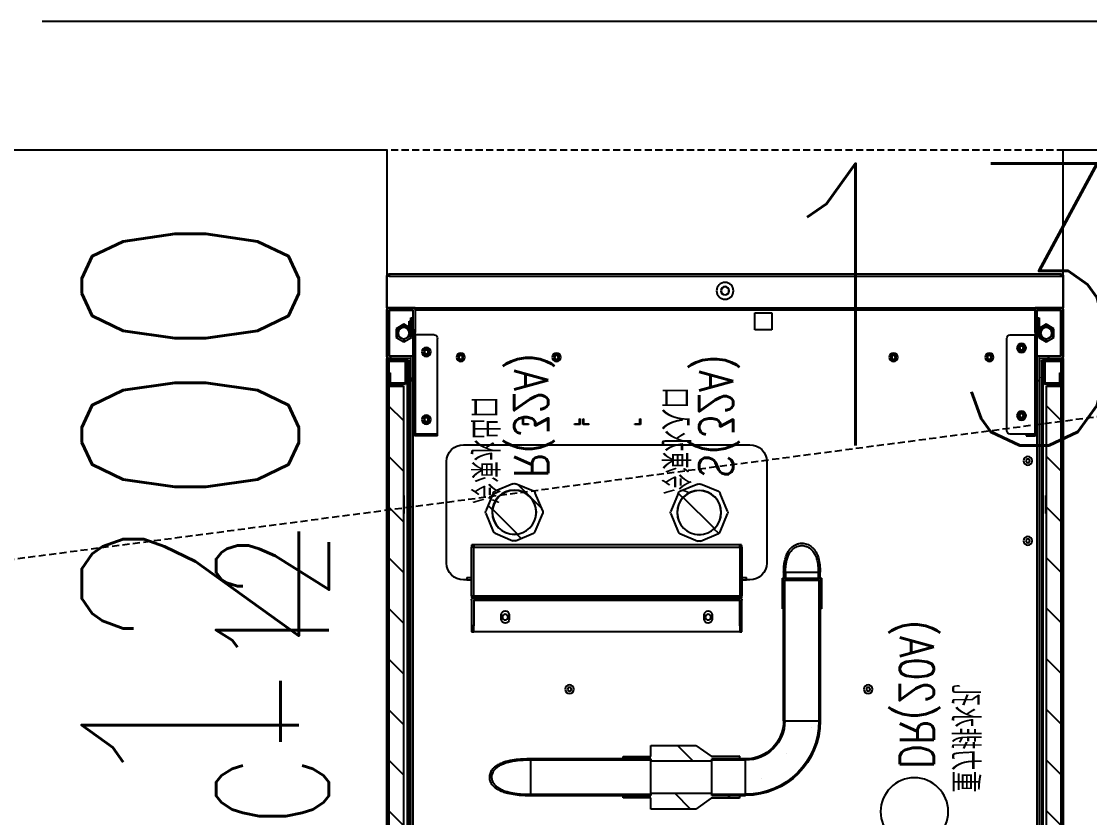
# Model space of a CAD drawing. Extents: x 225000 to 2157367, y 208400 to 840900.
# Drawn here: x 507091 to 508039, y 413610 to 414316 of the extents above; entities that cross this region are included whole.
import ezdxf
from ezdxf.enums import TextEntityAlignment as Align

# ---------------------------------------------------------------- set-up
doc = ezdxf.new("R2010")
doc.units = 0
doc.header["$LTSCALE"] = 10
doc.linetypes.add('XFDP20-DC-PH1$0$HIDDEN2', pattern=[0.1875, 0.125, -0.0625])
for name, color, linetype in [('XFDP20-DC-PH1$0$A-EQ (PH2)', 15, 'XFDP20-DC-PH1$0$HIDDEN2'), ('XFM2D20-DC$0$M-DUCT-TEXT', 4, 'Continuous'), ('XFM2D20-DC$0$M-DUCT-TEXT-Line', 3, 'Continuous'), ('XFM2Q20-DC$0$EQUIP', 22, 'Continuous'), ('XFM2Q20-DC$0$M-EQ-TEXT', 3, 'Continuous'), ('XFM2Q20-DC$0$RACK-DC1-600X1200', 6, 'Continuous'), ('XFM2Q20-DC$0$RACK-DC1-洋基', 9, 'Continuous')]:
    doc.layers.add(name, color=color, linetype=linetype)
doc.styles.add('XFM2D20-DC$0$aa-txt', font='simplex.shx', dxfattribs={"width": 0.8, "bigfont": 'CHINA.shx'})
doc.styles.add('XFM2Q20-DC$0$XFL10-HVAC-EQ-L194205$0$M-TXT', font='simplex.shx', dxfattribs={"width": 0.8, "bigfont": 'chineset.shx'})
doc.styles.add('XFM2Q20-DC$0$XOL30-HVAC-EQ-L194205$0$Standard', font='txt.shx', dxfattribs={"width": 0.8, "bigfont": 'chineset.shx'})
doc.dimstyles.new('XFM2D20-DC$0$adim-100', dxfattribs={"dimscale": 100, "dimtxt": 0.25, "dimasz": 2.5, "dimexe": 0.1, "dimexo": 0.5, "dimgap": 0.15, "dimtad": 0, "dimdec": 4, "dimdsep": 46, "dimtxsty": 'XFM2D20-DC$0$aa-txt', "dimcen": 2.5, "dimclrd": 256, "dimclre": 256, "dimclrt": 256, "dimadec": 0, "dimazin": 0, "dimtfac": 1, "dimtdec": 4, "dimtmove": 0, "dimatfit": 3, "dimfxl": 1, "dimtolj": 1, "dimtzin": 0, "dimarcsym": 0})
pattern_1 = [(45, (-3953.437, -702.407), (-22.45064, 22.45064), [])]
pattern_2 = [(45, (-3953.44, -702.41), (-44.9013, 44.9013), []), (45, (-3908.536, -702.41), (-44.9013, 44.9013), [31.75, -15.875])]

# ---------------------------------------------------------------- blocks, each defined once
blk = doc.blocks.new('XFDP20-DC-PH1')
at = {"layer": 'XFDP20-DC-PH1$0$A-EQ (PH2)', "ltscale": 5}
blk.add_line((509845.59, 214202.31), (500725.59, 213002.31), dxfattribs=at)
blk.add_lwpolyline([(509845.59, 213002.31), (500725.59, 213002.31), (500725.59, 214202.31), (509845.59, 214202.31)], close=True, dxfattribs=at)
blk = doc.blocks.new('XFM2Q20-DC$0$RACK-70W-一般型')
at = {"layer": 'XFM2Q20-DC$0$EQUIP'}
h = blk.add_hatch(dxfattribs=at)
h.set_pattern_fill('ANSI31', color=256, scale=10, style=0)
h.set_pattern_definition(pattern_1)
edge = h.paths.add_edge_path(flags=0)
edge.add_arc((-277, 1058), 2, 0, 90)
edge.add_line((-277, 1060), (-298, 1060))
edge.add_arc((-298, 1058), 2, 90, 180)
edge.add_line((-300, 1058), (-300, 1017))
edge.add_arc((-298, 1017), 2, 180, 270)
edge.add_line((-298, 1015), (-278.6, 1015))
edge.add_arc((-278.6, 1015), 0.001, 0, 90, ccw=False)
edge.add_line((-278.6, 1015), (-278.6, 995))
edge.add_line((-278.6, 995), (-276.6, 995))
edge.add_line((-276.6, 995), (-276.6, 1015))
edge.add_arc((-278.6, 1015), 2, 0, 90)
edge.add_line((-278.6, 1017), (-298, 1017))
edge.add_arc((-298, 1017), 0.001, 180, 270, ccw=False)
edge.add_line((-298, 1017), (-298, 1058))
edge.add_arc((-298, 1058), 0.001, 90, 180, ccw=False)
edge.add_line((-298, 1058), (-277, 1058))
edge.add_arc((-277, 1058), 0.001, 0, 90, ccw=False)
edge.add_line((-277, 1058), (-277, 1038))
edge.add_line((-277, 1038), (-275, 1038))
edge.add_line((-275, 1038), (-275, 1058))
h = blk.add_hatch(dxfattribs=at)
h.set_pattern_fill('ANSI31', color=256, scale=10, style=0)
h.set_pattern_definition(pattern_1)
edge = h.paths.add_edge_path(flags=0)
edge.add_line((278.6, 1015), (298, 1015))
edge.add_arc((298, 1017), 2, 270, 360)
edge.add_line((300, 1017), (300, 1058))
edge.add_arc((298, 1058), 2, 0, 90)
edge.add_line((298, 1060), (277, 1060))
edge.add_arc((277, 1058), 2, 90, 180)
edge.add_line((275, 1058), (275, 1038))
edge.add_line((275, 1038), (277, 1038))
edge.add_line((277, 1038), (277, 1058))
edge.add_arc((277, 1058), 0.001, 90, 180, ccw=False)
edge.add_line((277, 1058), (298, 1058))
edge.add_arc((298, 1058), 0.001, 0, 90, ccw=False)
edge.add_line((298, 1058), (298, 1017))
edge.add_arc((298, 1017), 0.001, 270, 360, ccw=False)
edge.add_line((298, 1017), (278.6, 1017))
edge.add_arc((278.6, 1015), 2, 90, 180)
edge.add_line((276.6, 1015), (276.6, 995))
edge.add_line((276.6, 995), (278.6, 995))
edge.add_line((278.6, 995), (278.6, 1015))
edge.add_arc((278.6, 1015), 0.001, 90, 180, ccw=False)
h = blk.add_hatch(dxfattribs=at)
h.set_pattern_fill('ANSI31', color=256, scale=10, style=0)
h.set_pattern_definition(pattern_1)
edge = h.paths.add_edge_path(flags=0)
edge.add_arc((-276.61, 1035.89), 0.01, 0, 90, ccw=False)
edge.add_line((-276.6, 1035.89), (-276.6, 947.81))
edge.add_arc((-274.99, 947.81), 1.61, 180, 270)
edge.add_line((-274.99, 946.2), (-267, 946.2))
edge.add_line((-267, 946.2), (-267, 947.8))
edge.add_line((-267, 947.8), (-274.99, 947.8))
edge.add_arc((-274.99, 947.81), 0.01, 180, 270, ccw=False)
edge.add_line((-275, 947.81), (-275, 1035.89))
edge.add_arc((-276.61, 1035.89), 1.61, 0, 90)
edge.add_line((-276.61, 1037.5), (-276.99, 1037.5))
edge.add_arc((-276.99, 1037.51), 0.01, 180, 270, ccw=False)
edge.add_line((-277, 1037.51), (-277, 1050.9))
edge.add_line((-277, 1050.9), (-278.6, 1050.9))
edge.add_line((-278.6, 1050.9), (-278.6, 1037.51))
edge.add_arc((-276.99, 1037.51), 1.61, 180, 270)
edge.add_line((-276.99, 1035.9), (-276.61, 1035.9))
h = blk.add_hatch(dxfattribs=at)
h.set_pattern_fill('ANSI31', color=256, scale=10, style=0)
h.set_pattern_definition(pattern_1)
edge = h.paths.add_edge_path(flags=0)
edge.add_line((276.61, 1035.9), (276.99, 1035.9))
edge.add_arc((276.99, 1037.51), 1.61, 270, 360)
edge.add_line((278.6, 1037.51), (278.6, 1050.9))
edge.add_line((278.6, 1050.9), (277, 1050.9))
edge.add_line((277, 1050.9), (277, 1037.51))
edge.add_arc((276.99, 1037.51), 0.01, 270, 360, ccw=False)
edge.add_line((276.99, 1037.5), (276.61, 1037.5))
edge.add_arc((276.61, 1035.89), 1.61, 90, 180)
edge.add_line((275, 1035.89), (275, 947.81))
edge.add_arc((274.99, 947.81), 0.01, 270, 360, ccw=False)
edge.add_line((274.99, 947.8), (255, 947.8))
edge.add_line((255, 947.8), (255, 946.2))
edge.add_line((255, 946.2), (274.99, 946.2))
edge.add_arc((274.99, 947.81), 1.61, 270, 360)
edge.add_line((276.6, 947.81), (276.6, 1035.89))
edge.add_arc((276.61, 1035.89), 0.01, 90, 180, ccw=False)
h = blk.add_hatch(dxfattribs=at)
h.set_pattern_fill('ANSI31', color=256, scale=10, style=0)
h.set_pattern_definition(pattern_1)
edge = h.paths.add_edge_path(flags=0)
edge.add_line((-280.6, 91.5), (-281.8, 91.5))
edge.add_line((-281.8, 91.5), (-281.8, 77.71))
edge.add_arc((-281.81, 77.71), 0.01, 270, 360, ccw=False)
edge.add_line((-281.81, 77.7), (-298.29, 77.7))
edge.add_arc((-298.29, 77.71), 0.01, 180, 270, ccw=False)
edge.add_line((-298.3, 77.71), (-298.3, 1012.29))
edge.add_arc((-298.29, 1012.29), 0.01, 90, 180, ccw=False)
edge.add_line((-298.29, 1012.3), (-281.81, 1012.3))
edge.add_arc((-281.81, 1012.29), 0.01, 0, 90, ccw=False)
edge.add_line((-281.8, 1012.29), (-281.8, 998.5))
edge.add_line((-281.8, 998.5), (-280.6, 998.5))
edge.add_line((-280.6, 998.5), (-280.6, 1012.29))
edge.add_arc((-281.81, 1012.29), 1.21, 0, 90)
edge.add_line((-281.81, 1013.5), (-298.29, 1013.5))
edge.add_arc((-298.29, 1012.29), 1.21, 90, 180)
edge.add_line((-299.5, 1012.29), (-299.5, 77.71))
edge.add_arc((-298.29, 77.71), 1.21, 180, 270)
edge.add_line((-298.29, 76.5), (-281.81, 76.5))
edge.add_arc((-281.81, 77.71), 1.21, 270, 360)
edge.add_line((-280.6, 77.71), (-280.6, 91.5))
h = blk.add_hatch(dxfattribs=at)
h.set_pattern_fill('ANSI31', color=256, scale=10, style=0)
h.set_pattern_definition(pattern_1)
edge = h.paths.add_edge_path(flags=0)
edge.add_line((280.6, 998.5), (281.8, 998.5))
edge.add_line((281.8, 998.5), (281.8, 1012.29))
edge.add_arc((281.81, 1012.29), 0.01, 90, 180, ccw=False)
edge.add_line((281.81, 1012.3), (298.29, 1012.3))
edge.add_arc((298.29, 1012.29), 0.01, 0, 90, ccw=False)
edge.add_line((298.3, 1012.29), (298.3, 77.71))
edge.add_arc((298.29, 77.71), 0.01, 270, 360, ccw=False)
edge.add_line((298.29, 77.7), (281.81, 77.7))
edge.add_arc((281.81, 77.71), 0.01, 180, 270, ccw=False)
edge.add_line((281.8, 77.71), (281.8, 91.5))
edge.add_line((281.8, 91.5), (280.6, 91.5))
edge.add_line((280.6, 91.5), (280.6, 77.71))
edge.add_arc((281.81, 77.71), 1.21, 180, 270)
edge.add_line((281.81, 76.5), (298.29, 76.5))
edge.add_arc((298.29, 77.71), 1.21, 270, 360)
edge.add_line((299.5, 77.71), (299.5, 1012.29))
edge.add_arc((298.29, 1012.29), 1.21, 0, 90)
edge.add_line((298.29, 1013.5), (281.81, 1013.5))
edge.add_arc((281.81, 1012.29), 1.21, 90, 180)
edge.add_line((280.6, 1012.29), (280.6, 998.5))
h = blk.add_hatch(dxfattribs=at)
h.set_pattern_fill('ANSI31', color=256, scale=10, style=0)
h.set_pattern_definition(pattern_1)
h.paths.add_polyline_path([(-285.3, 99.7), (-285.3, 990.3), (-298.3, 990.3), (-298.3, 99.7)], flags=0)
h = blk.add_hatch(dxfattribs=at)
h.set_pattern_fill('ANSI31', color=256, scale=10, style=0)
h.set_pattern_definition(pattern_1)
h.paths.add_polyline_path([(285.3, 990.3), (285.3, 99.7), (298.3, 99.7), (298.3, 990.3)], flags=0)
h = blk.add_hatch(dxfattribs=at)
h.set_pattern_fill('ANSI31', color=256, scale=10, style=0)
h.set_pattern_definition(pattern_1)
edge = h.paths.add_edge_path(flags=0)
edge.add_line((4.29, 895.3), (-2.29, 879.42))
edge.add_arc((0.49, 878.27), 3, 157.5, 202.5)
edge.add_line((-2.29, 877.13), (4.29, 861.24))
edge.add_arc((7.06, 862.39), 3, 202.5, 247.5)
edge.add_line((5.92, 859.62), (21.8, 853.04))
edge.add_arc((22.95, 855.81), 3, 247.5, 292.5)
edge.add_line((24.09, 853.04), (39.97, 859.62))
edge.add_arc((38.83, 862.39), 3, 292.5, 337.5)
edge.add_line((41.6, 861.24), (48.18, 877.13))
edge.add_arc((45.4, 878.27), 3, 337.5, 382.5)
edge.add_line((48.18, 879.42), (41.6, 895.3))
edge.add_arc((38.83, 894.16), 3, 22.5, 67.5)
edge.add_line((39.97, 896.93), (24.09, 903.51))
edge.add_arc((22.95, 900.73), 3, 67.5, 112.5)
edge.add_line((21.8, 903.51), (5.92, 896.93))
edge.add_arc((7.06, 894.16), 3, 112.5, 157.5)
edge = h.paths.add_edge_path(flags=0)
edge.add_arc((22.95, 878.27), 19.46, 0, 360)
h = blk.add_hatch(dxfattribs=at)
h.set_pattern_fill('ANSI31', color=256, scale=10, style=0)
h.set_pattern_definition(pattern_1)
edge = h.paths.add_edge_path(flags=0)
edge.add_line((168.35, 895.56), (161.77, 879.68))
edge.add_arc((164.54, 878.53), 3, 157.5, 202.5)
edge.add_line((161.77, 877.38), (168.35, 861.5))
edge.add_arc((171.12, 862.65), 3, 202.5, 247.5)
edge.add_line((169.97, 859.87), (185.85, 853.3))
edge.add_arc((187, 856.07), 3, 247.5, 292.5)
edge.add_line((188.15, 853.3), (204.03, 859.87))
edge.add_arc((202.88, 862.65), 3, 292.5, 337.5)
edge.add_line((205.65, 861.5), (212.23, 877.38))
edge.add_arc((209.46, 878.53), 3, 337.5, 382.5)
edge.add_line((212.23, 879.68), (205.65, 895.56))
edge.add_arc((202.88, 894.41), 3, 22.5, 67.5)
edge.add_line((204.03, 897.18), (188.15, 903.76))
edge.add_arc((187, 900.99), 3, 67.5, 112.5)
edge.add_line((185.85, 903.76), (169.97, 897.18))
edge.add_arc((171.12, 894.41), 3, 112.5, 157.5)
edge = h.paths.add_edge_path(flags=0)
edge.add_arc((187, 878.53), 19.46, 0, 360)
h = blk.add_hatch(dxfattribs=at)
h.set_pattern_fill('ANSI33', color=256, scale=10, style=0)
h.set_pattern_definition(pattern_2)
edge = h.paths.add_edge_path(flags=0)
edge.add_arc((22.95, 878.27), 19.62, 0, 360)
h = blk.add_hatch(dxfattribs=at)
h.set_pattern_fill('ANSI33', color=256, scale=10, style=0)
h.set_pattern_definition(pattern_2)
edge = h.paths.add_edge_path(flags=0)
edge.add_arc((187, 878.53), 19.62, 0, 360)
h = blk.add_hatch(dxfattribs=at)
h.set_pattern_fill('ANSI31', color=256, scale=10, style=0)
h.set_pattern_definition(pattern_1)
edge = h.paths.add_edge_path(flags=0)
edge.add_line((-53.62, 820.01), (-51.99, 820.01))
edge.add_line((-51.99, 820.01), (-51.99, 825.51))
edge.add_spline(control_points=[(-51.99, 825.51), (-51.99, 826.97), (-52.04, 828.43), (-52.15, 829.88), (-52.39, 832.97), (-52.89, 836.09), (-53.89, 839.03), (-54.61, 841.16), (-55.62, 843.23), (-56.96, 845.04), (-58, 846.44), (-59.26, 847.71), (-60.69, 848.7), (-62.13, 849.7), (-63.79, 850.44), (-65.5, 850.81), (-66.39, 851.01), (-67.3, 851.1), (-68.2, 851.1), (-69.7, 851.1), (-71.23, 850.83), (-72.64, 850.3), (-74.05, 849.78), (-75.38, 849.01), (-76.55, 848.07), (-77.76, 847.1), (-78.84, 845.92), (-79.73, 844.64), (-81.12, 842.66), (-82.13, 840.39), (-82.82, 838.07), (-84.03, 834.03), (-84.41, 829.73), (-84.41, 825.51)], knot_values=[0.100824, 0.100824, 0.100824, 0.100824, 0.105186, 0.105186, 0.105186, 0.114477, 0.114477, 0.114477, 0.121226, 0.121226, 0.121226, 0.126439, 0.126439, 0.126439, 0.131705, 0.131705, 0.131705, 0.134382, 0.134382, 0.134382, 0.138893, 0.138893, 0.138893, 0.143384, 0.143384, 0.143384, 0.148053, 0.148053, 0.148053, 0.155325, 0.155325, 0.155325, 0.168047, 0.168047, 0.168047, 0.168047], weights=[1, 1, 1, 1, 1, 1, 1, 1, 1, 1, 1, 1, 1, 1, 1, 1, 1, 1, 1, 1, 1, 1, 1, 1, 1, 1, 1, 1, 1, 1, 1, 1, 1, 1], degree=3, periodic=0)
edge.add_line((-84.41, 825.51), (-84.41, 820.01))
edge.add_line((-84.41, 820.01), (-82.78, 820.01))
edge.add_line((-82.78, 820.01), (-82.78, 825.51))
edge.add_spline(control_points=[(-82.78, 825.51), (-82.78, 825.52), (-82.78, 825.53), (-82.78, 825.54), (-82.77, 829.46), (-82.4, 833.44), (-81.27, 837.18), (-80.63, 839.31), (-79.7, 841.39), (-78.42, 843.21), (-77.63, 844.35), (-76.68, 845.4), (-75.6, 846.27), (-74.56, 847.1), (-73.38, 847.8), (-72.14, 848.26), (-70.89, 848.73), (-69.53, 848.98), (-68.2, 848.98), (-67.55, 848.98), (-66.9, 848.92), (-66.27, 848.81), (-64.77, 848.55), (-63.3, 847.96), (-62.02, 847.14), (-60.74, 846.33), (-59.6, 845.28), (-58.65, 844.1), (-57.36, 842.51), (-56.37, 840.66), (-55.65, 838.74), (-54.79, 836.43), (-54.28, 833.98), (-53.98, 831.54), (-53.73, 829.54), (-53.62, 827.52), (-53.62, 825.51)], knot_values=[0.093058, 0.093058, 0.093058, 0.093058, 0.093095, 0.093095, 0.093095, 0.105054, 0.105054, 0.105054, 0.111829, 0.111829, 0.111829, 0.116034, 0.116034, 0.116034, 0.120074, 0.120074, 0.120074, 0.124134, 0.124134, 0.124134, 0.126073, 0.126073, 0.126073, 0.130712, 0.130712, 0.130712, 0.135304, 0.135304, 0.135304, 0.14154, 0.14154, 0.14154, 0.149023, 0.149023, 0.149023, 0.155146, 0.155146, 0.155146, 0.155146], weights=[1, 1, 1, 1, 1, 1, 1, 1, 1, 1, 1, 1, 1, 1, 1, 1, 1, 1, 1, 1, 1, 1, 1, 1, 1, 1, 1, 1, 1, 1, 1, 1, 1, 1, 1, 1, 1], degree=3, periodic=0)
edge.add_line((-53.62, 825.51), (-53.62, 820.01))
h = blk.add_hatch(dxfattribs=at)
h.set_pattern_fill('ANSI31', color=256, scale=10, style=0)
h.set_pattern_definition(pattern_1)
edge = h.paths.add_edge_path(flags=0)
edge.add_line((-83.33, 818.01), (-84.42, 818.01))
edge.add_line((-84.42, 818.01), (-84.42, 693.51))
edge.add_arc((-18.2, 693.51), 66.22, 180, 270)
edge.add_line((-18.2, 627.29), (11.8, 627.29))
edge.add_line((11.8, 627.29), (11.8, 628.37))
edge.add_line((11.8, 628.37), (-18.2, 628.37))
edge.add_arc((-18.2, 693.51), 65.13, 180, 270, ccw=False)
edge.add_line((-83.33, 693.51), (-83.33, 818.01))
h = blk.add_hatch(dxfattribs=at)
h.set_pattern_fill('ANSI31', color=256, scale=10, style=0)
h.set_pattern_definition(pattern_1)
edge = h.paths.add_edge_path(flags=0)
edge.add_arc((-18.2, 693.51), 33.78, 180, 270, ccw=False)
edge.add_line((-51.98, 693.51), (-51.98, 818.01))
edge.add_line((-51.98, 818.01), (-53.07, 818.01))
edge.add_line((-53.07, 818.01), (-53.07, 693.51))
edge.add_arc((-18.2, 693.51), 34.87, 180, 270)
edge.add_line((-18.2, 658.64), (11.8, 658.64))
edge.add_line((11.8, 658.64), (11.8, 659.72))
edge.add_line((11.8, 659.72), (-18.2, 659.72))
h = blk.add_hatch(dxfattribs=at)
h.set_pattern_fill('ANSI31', color=256, scale=10, style=0)
h.set_pattern_definition(pattern_1)
h.paths.add_polyline_path([(-51.99, 793.01), (-50.92, 793.01), (-50.92, 820.01), (-51.99, 820.01)], flags=0)
h = blk.add_hatch(dxfattribs=at)
h.set_pattern_fill('ANSI31', color=256, scale=10, style=0)
h.set_pattern_definition(pattern_1)
edge = h.paths.add_edge_path(flags=0)
edge.add_line((-15, 800.52), (-15, 777.9))
edge.add_line((-15, 777.9), (-13, 777.9))
edge.add_line((-13, 777.9), (-13, 800.52))
edge.add_arc((-12.99, 800.52), 0.01, 90, 180, ccw=False)
edge.add_line((-12.99, 800.53), (222.99, 800.53))
edge.add_arc((222.99, 800.52), 0.01, 0, 90, ccw=False)
edge.add_line((223, 800.52), (223, 777.9))
edge.add_line((223, 777.9), (225, 777.9))
edge.add_line((225, 777.9), (225, 800.52))
edge.add_arc((222.99, 800.52), 2.01, 0, 90)
edge.add_line((222.99, 802.53), (-12.99, 802.53))
edge.add_arc((-12.99, 800.52), 2.01, 90, 180)
h = blk.add_hatch(dxfattribs=at)
h.set_pattern_fill('ANSI31', color=256, scale=10, style=0)
h.set_pattern_definition(pattern_1)
edge = h.paths.add_edge_path(flags=0)
edge.add_line((90.3, 659.72), (90.3, 661.87))
edge.add_line((90.3, 661.87), (65.8, 661.87))
edge.add_line((65.8, 661.87), (65.8, 671.75))
edge.add_line((65.8, 671.75), (25.8, 671.75))
edge.add_spline(control_points=[(25.8, 671.75), (21.28, 668.57), (16.77, 665.38), (12.3, 662.13)], knot_values=[0.043511, 0.043511, 0.043511, 0.043511, 0.060088, 0.060088, 0.060088, 0.060088], weights=[1, 1, 1, 1], degree=3, periodic=0)
edge.add_line((12.3, 662.13), (-12.7, 662.13))
edge.add_line((-12.7, 662.13), (-12.7, 659.72))
edge.add_line((-12.7, 659.72), (11.8, 659.72))
edge.add_line((11.8, 659.72), (11.8, 658.09))
edge.add_line((11.8, 658.09), (65.8, 658.09))
edge.add_line((65.8, 658.09), (65.8, 659.72))
edge.add_line((65.8, 659.72), (90.3, 659.72))
h = blk.add_hatch(dxfattribs=at)
h.set_pattern_fill('ANSI31', color=256, scale=10, style=0)
h.set_pattern_definition(pattern_1)
edge = h.paths.add_edge_path(flags=0)
edge.add_line((172.2, 659.72), (65.8, 659.72))
edge.add_line((65.8, 659.72), (65.8, 658.64))
edge.add_line((65.8, 658.64), (172.2, 658.64))
edge.add_spline(control_points=[(172.2, 658.64), (176.77, 658.64), (181.35, 658.43), (185.88, 657.82), (189.27, 657.36), (192.67, 656.67), (195.88, 655.5), (198.01, 654.73), (200.08, 653.72), (201.91, 652.39), (203.1, 651.53), (204.21, 650.5), (205.09, 649.32), (205.78, 648.41), (206.34, 647.38), (206.7, 646.29), (206.99, 645.4), (207.15, 644.45), (207.15, 643.51), (207.15, 642.49), (206.97, 641.46), (206.63, 640.51), (206.29, 639.56), (205.79, 638.65), (205.2, 637.83), (204.27, 636.56), (203.09, 635.46), (201.81, 634.55), (199.73, 633.05), (197.34, 631.98), (194.91, 631.17), (188.38, 629.01), (181.35, 628.51), (174.47, 628.39), (173.71, 628.38), (172.96, 628.37), (172.2, 628.37)], knot_values=[0.12517, 0.12517, 0.12517, 0.12517, 0.139, 0.139, 0.139, 0.149359, 0.149359, 0.149359, 0.156209, 0.156209, 0.156209, 0.160662, 0.160662, 0.160662, 0.164117, 0.164117, 0.164117, 0.16695, 0.16695, 0.16695, 0.169995, 0.169995, 0.169995, 0.173018, 0.173018, 0.173018, 0.177746, 0.177746, 0.177746, 0.185473, 0.185473, 0.185473, 0.206371, 0.206371, 0.206371, 0.20866, 0.20866, 0.20866, 0.20866], weights=[1, 1, 1, 1, 1, 1, 1, 1, 1, 1, 1, 1, 1, 1, 1, 1, 1, 1, 1, 1, 1, 1, 1, 1, 1, 1, 1, 1, 1, 1, 1, 1, 1, 1, 1, 1, 1], degree=3, periodic=0)
edge.add_line((172.2, 628.37), (65.8, 628.37))
edge.add_line((65.8, 628.37), (65.8, 627.29))
edge.add_line((65.8, 627.29), (172.2, 627.29))
edge.add_spline(control_points=[(172.2, 627.29), (179.16, 627.29), (186.22, 627.65), (192.97, 629.33), (196.05, 630.1), (199.11, 631.19), (201.83, 632.83), (203.44, 633.8), (204.96, 634.99), (206.18, 636.41), (207.02, 637.39), (207.74, 638.5), (208.24, 639.69), (208.74, 640.89), (209.02, 642.21), (209.02, 643.51), (209.02, 643.79), (209.01, 644.08), (208.98, 644.36), (208.88, 645.47), (208.58, 646.58), (208.12, 647.61), (207.57, 648.82), (206.8, 649.94), (205.9, 650.92), (204.64, 652.3), (203.12, 653.44), (201.5, 654.38), (199.28, 655.67), (196.83, 656.6), (194.36, 657.31), (187.21, 659.34), (179.63, 659.72), (172.2, 659.72)], knot_values=[0.133975, 0.133975, 0.133975, 0.133975, 0.155289, 0.155289, 0.155289, 0.164946, 0.164946, 0.164946, 0.170642, 0.170642, 0.170642, 0.174542, 0.174542, 0.174542, 0.178487, 0.178487, 0.178487, 0.179339, 0.179339, 0.179339, 0.182746, 0.182746, 0.182746, 0.186791, 0.186791, 0.186791, 0.192477, 0.192477, 0.192477, 0.200322, 0.200322, 0.200322, 0.223181, 0.223181, 0.223181, 0.223181], weights=[1, 1, 1, 1, 1, 1, 1, 1, 1, 1, 1, 1, 1, 1, 1, 1, 1, 1, 1, 1, 1, 1, 1, 1, 1, 1, 1, 1, 1, 1, 1, 1, 1, 1], degree=3, periodic=0)
h = blk.add_hatch(dxfattribs=at)
h.set_pattern_fill('ANSI31', color=256, scale=10, style=0)
h.set_pattern_definition(pattern_1)
edge = h.paths.add_edge_path(flags=0)
edge.add_line((65.8, 615.26), (65.8, 625.15))
edge.add_line((65.8, 625.15), (90.3, 625.15))
edge.add_line((90.3, 625.15), (90.3, 627.29))
edge.add_line((90.3, 627.29), (65.8, 627.29))
edge.add_line((65.8, 627.29), (65.8, 628.92))
edge.add_line((65.8, 628.92), (11.8, 628.92))
edge.add_line((11.8, 628.92), (11.8, 627.29))
edge.add_line((11.8, 627.29), (-12.7, 627.29))
edge.add_line((-12.7, 627.29), (-12.7, 624.88))
edge.add_line((-12.7, 624.88), (12.3, 624.88))
edge.add_spline(control_points=[(12.3, 624.88), (16.77, 621.63), (21.28, 618.44), (25.8, 615.26)], knot_values=[0.114698, 0.114698, 0.114698, 0.114698, 0.131287, 0.131287, 0.131287, 0.131287], weights=[1, 1, 1, 1], degree=3, periodic=0)
edge.add_line((25.8, 615.26), (65.8, 615.26))
for p, q in [((-297.99, 1088), (-297.99, 1090)), ((-297.99, 1090), (-297.9, 1090)), ((-297.9, 1090), (-297.9, 1087.99)), ((297.9, 1090), (-297.9, 1090)), ((297.9, 1090), (297.9, 1087.99)), ((297.9, 1090), (297.99, 1090)), ((297.99, 1088), (297.99, 1090)), ((-298, 1087.99), (-300, 1087.99)), ((-300, 1087.9), (-300, 1087.99)), ((-300, 1087.9), (-300, 1060.01)), ((-300, 1087.9), (-297.9, 1087.9)), ((-298, 1087.9), (-298, 1087.99)), ((-297.99, 1088), (-297.9, 1088)), ((-297.9, 1087.99), (-297.9, 1087.9)), ((297.9, 1087.99), (-297.9, 1087.99)), ((297.9, 1088), (297.99, 1088)), ((297.9, 1087.99), (297.9, 1087.9)), ((297.9, 1087.9), (300, 1087.9)), ((298, 1087.99), (300, 1087.99)), ((298, 1087.99), (298, 1087.9)), ((300, 1087.99), (300, 1087.9)), ((300, 1060.01), (300, 1087.9)), ((-300, 1060.01), (-275, 1060.01)), ((-300, 1058), (-300, 1017)), ((-277, 1060), (-298, 1060)), ((-298, 1058), (-298, 1017)), ((-277, 1058), (-298, 1058)), ((-298, 1017.1), (-298, 1057.9)), ((-298, 1057.9), (-298, 1057.9)), ((-277, 1057.9), (-298, 1057.9)), ((-277, 1038), (-277, 1058)), ((-275, 1060.01), (-275, 1060)), ((275, 1060.01), (-275, 1060.01)), ((275, 1060), (-275, 1060)), ((-275, 1057.99), (-275, 1060)), ((-275, 1038), (-275, 1058)), ((275, 1057.99), (-275, 1057.99)), ((-26.4, 1055.5), (-41.4, 1055.5)), ((-41.4, 1055.5), (-41.4, 1040.5)), ((-26.4, 1040.5), (-26.4, 1055.5)), ((275, 1060), (275, 1060.01)), ((275, 1060.01), (300, 1060.01)), ((275, 1060), (275, 1057.99)), ((275, 1058), (275, 1038)), ((298, 1060), (277, 1060)), ((277, 1058), (277, 1038)), ((298, 1058), (277, 1058)), ((298, 1057.9), (277, 1057.9)), ((298, 1017), (298, 1058)), ((298, 1057.9), (298, 1017.1)), ((298, 1057.9), (298, 1057.9)), ((300, 1017), (300, 1058)), ((-291.75, 1041.4), (-285, 1045.29)), ((-285, 1043.29), (-290.02, 1040.4)), ((-285, 1045.29), (-285, 1043.29)), ((-285, 1045.29), (-278.6, 1041.6)), ((-279.98, 1040.4), (-285, 1043.29)), ((-278.6, 1050.9), (-278.6, 1037.51)), ((-277, 1050.9), (-278.6, 1050.9)), ((-277, 1050.9), (-277, 1037.51)), ((277, 1037.51), (277, 1050.9)), ((278.6, 1050.9), (277, 1050.9)), ((278.6, 1037.51), (278.6, 1050.9)), ((280.2, 1048.15), (279.21, 1048.15)), ((279.21, 1048.15), (279.21, 1041.65)), ((285, 1043.29), (279.98, 1040.4)), ((280.2, 1041.65), (280.2, 1048.15)), ((280.2, 1042.52), (285, 1045.29)), ((285, 1045.29), (285, 1043.29)), ((285, 1045.29), (291.75, 1041.4)), ((290.02, 1040.4), (285, 1043.29)), ((-291.75, 1041.4), (-290.02, 1040.4)), ((-291.75, 1033.6), (-291.75, 1041.4)), ((-291.75, 1033.6), (-290.02, 1034.6)), ((-285, 1029.71), (-291.75, 1033.6)), ((-290.02, 1040.4), (-290.02, 1034.6)), ((-290.02, 1034.6), (-285, 1031.71)), ((-285, 1031.71), (-279.98, 1034.6)), ((-278.25, 1033.6), (-285, 1029.71)), ((-279.98, 1040.4), (-278.6, 1041.2)), ((-279.98, 1034.6), (-279.98, 1040.4)), ((-279.98, 1034.6), (-278.25, 1033.6)), ((-278.25, 1036.51), (-278.25, 1033.6)), ((-277, 1038), (-275, 1038)), ((-276.99, 1037.5), (-276.61, 1037.5)), ((-276.99, 1035.9), (-276.61, 1035.9)), ((-276.6, 1035.89), (-276.6, 947.81)), ((-275, 1038), (-275, 1035.89)), ((-275, 1035.89), (-275, 947.81)), ((-274.99, 1035.8), (-275, 1035.8)), ((-274.99, 947.9), (-274.99, 1035.8)), ((-253, 1035.8), (-274.99, 1035.8)), ((-41.4, 1040.5), (-26.4, 1040.5)), ((258, 1035.8), (274.99, 1035.8)), ((274.99, 1035.8), (274.99, 947.9)), ((275, 1035.8), (274.99, 1035.8)), ((275, 1038), (277, 1038)), ((275, 1035.89), (275, 1038)), ((275, 947.81), (275, 1035.89)), ((276.6, 947.81), (276.6, 1035.89)), ((276.61, 1037.5), (276.99, 1037.5)), ((276.61, 1035.9), (276.99, 1035.9)), ((278.25, 1033.6), (278.25, 1036.51)), ((278.25, 1033.6), (279.98, 1034.6)), ((285, 1029.71), (278.25, 1033.6)), ((278.62, 1041.18), (279.98, 1040.4)), ((279.21, 1041.65), (280.2, 1041.65)), ((279.98, 1040.4), (279.98, 1034.6)), ((279.98, 1034.6), (285, 1031.71)), ((285, 1031.71), (290.02, 1034.6)), ((291.75, 1033.6), (285, 1029.71)), ((290.02, 1040.4), (291.75, 1041.4)), ((290.02, 1034.6), (290.02, 1040.4)), ((290.02, 1034.6), (291.75, 1033.6)), ((291.75, 1041.4), (291.75, 1033.6)), ((-285, 1031.71), (-285, 1029.71)), ((-250, 950.9), (-250, 1032.8)), ((255, 947.9), (255, 1032.8)), ((285, 1031.71), (285, 1029.71)), ((-300, 1015), (-300, 75)), ((-300, 1015), (-297.99, 1015)), ((-298, 1017.1), (-298, 1017.1)), ((-298, 1017.1), (-277, 1017.1)), ((-298, 1017), (-278.6, 1017)), ((-298, 1015), (-278.6, 1015)), ((-297.99, 1015), (-297.99, 1013.5)), ((-278.61, 1015), (-278.61, 109.85)), ((-276.6, 1017), (-278.6, 1017)), ((-278.6, 1015), (-278.6, 995)), ((-276.6, 1015), (-276.6, 995)), ((278.6, 1017), (276.6, 1017)), ((276.6, 995), (276.6, 1015)), ((277, 1017.1), (298, 1017.1)), ((278.6, 1017), (298, 1017)), ((278.6, 995), (278.6, 1015)), ((278.6, 1015), (298, 1015)), ((278.61, 75), (278.61, 1015)), ((297.99, 1015), (300, 1015)), ((297.99, 1013.5), (297.99, 1015)), ((298, 1017.1), (298, 1017.1)), ((300, 75), (300, 1015)), ((-299.5, 77.71), (-299.5, 1012.29)), ((-298.3, 77.71), (-298.3, 1012.29)), ((-298.29, 1012.2), (-298.3, 1012.2)), ((-298.29, 1013.5), (-281.81, 1013.5)), ((-298.29, 1012.3), (-281.81, 1012.3)), ((-298.29, 1012.2), (-283.6, 1012.2)), ((-298.29, 1002.3), (-298.29, 1012.2)), ((-297.99, 1012.3), (-297.99, 1012.2)), ((-283.6, 1012.3), (-283.6, 993.51)), ((-282.4, 1012.3), (-283.6, 1012.3)), ((-282.4, 1012.3), (-282.4, 993.51)), ((-282.4, 1012.2), (-281.81, 1012.2)), ((-281.8, 1011.85), (-281.81, 1012.2)), ((-281.81, 1012.2), (-281.81, 77.8)), ((-281.8, 1012.29), (-281.8, 998.5)), ((-280.6, 1012.29), (-280.6, 998.5)), ((280.6, 998.5), (280.6, 1012.29)), ((281.8, 998.5), (281.8, 1012.29)), ((281.81, 1012.2), (281.8, 1011.85)), ((281.81, 1013.5), (298.29, 1013.5)), ((281.81, 1012.3), (298.29, 1012.3)), ((281.81, 77.8), (281.81, 1012.2)), ((281.81, 1012.2), (282.4, 1012.2)), ((282.4, 993.51), (282.4, 1012.3)), ((283.6, 1012.3), (282.4, 1012.3)), ((283.6, 993.51), (283.6, 1012.3)), ((283.6, 1012.2), (298.29, 1012.2)), ((297.99, 1012.2), (297.99, 1012.3)), ((298.3, 1012.2), (298.29, 1012.2)), ((298.29, 1012.2), (298.29, 1002.3)), ((298.3, 1012.29), (298.3, 77.71)), ((299.5, 1012.29), (299.5, 77.71)), ((-298.3, 993.51), (-298.3, 1002.3)), ((-297.1, 1002.3), (-298.3, 1002.3)), ((-297.1, 993.51), (-297.1, 1002.3)), ((-280.6, 998.5), (-281.8, 998.5)), ((-281.8, 997.79), (-281.8, 998.5)), ((-281.8, 997.79), (-280.6, 997.79)), ((-281.8, 997.79), (-281.8, 92.21)), ((-280.6, 997.79), (-280.6, 998.5)), ((-280.6, 997.79), (-280.6, 92.21)), ((281.8, 998.5), (280.6, 998.5)), ((280.6, 998.5), (280.6, 997.79)), ((280.6, 997.79), (281.8, 997.79)), ((280.6, 92.21), (280.6, 997.79)), ((281.8, 998.5), (281.8, 997.79)), ((281.8, 92.21), (281.8, 997.79)), ((297.1, 1002.3), (297.1, 993.51)), ((298.3, 1002.3), (297.1, 1002.3)), ((298.3, 1002.3), (298.3, 993.51)), ((-298.3, 990.3), (-298.3, 99.7)), ((-285.3, 990.3), (-298.3, 990.3)), ((-298.29, 990.3), (-298.29, 993.35)), ((-283.61, 993.5), (-297.09, 993.5)), ((-283.61, 992.3), (-297.09, 992.3)), ((-285.3, 99.7), (-285.3, 990.3)), ((-278.6, 995), (-276.6, 995)), ((-278.6, 995), (-278.6, 303.31)), ((276.6, 995), (278.6, 995)), ((278.6, 303.31), (278.6, 995)), ((297.09, 993.5), (283.61, 993.5)), ((297.09, 992.3), (283.61, 992.3)), ((298.3, 990.3), (285.3, 990.3)), ((285.3, 990.3), (285.3, 99.7)), ((298.29, 993.35), (298.29, 990.3)), ((298.3, 99.7), (298.3, 990.3)), ((75.45, 961.5), (74.95, 961.5)), ((74.95, 961.5), (74.95, 956.5)), ((75.45, 957), (75.45, 961.5)), ((125.95, 961.5), (125.45, 961.5)), ((125.45, 961.5), (125.45, 957)), ((125.95, 956.5), (125.95, 961.5)), ((129, 961.5), (128.5, 961.5)), ((128.5, 961.5), (128.5, 956.5)), ((129, 957), (129, 961.5)), ((179.5, 961.5), (179, 961.5)), ((179, 961.5), (179, 957)), ((179.5, 956.5), (179.5, 961.5)), ((-275, 947.9), (-274.99, 947.9)), ((-274.99, 947.9), (-253, 947.9)), ((-267, 947.8), (-274.99, 947.8)), ((-267, 947.8), (-267, 946.2)), ((74.95, 956.5), (79.95, 956.5)), ((79.95, 957), (75.45, 957)), ((79.95, 956.5), (79.95, 957)), ((125.45, 957), (120.95, 957)), ((120.95, 957), (120.95, 956.5)), ((120.95, 956.5), (125.95, 956.5)), ((128.5, 956.5), (133.5, 956.5)), ((133.5, 957), (129, 957)), ((133.5, 956.5), (133.5, 957)), ((179, 957), (174.5, 957)), ((174.5, 957), (174.5, 956.5)), ((174.5, 956.5), (179.5, 956.5)), ((274.99, 947.9), (255, 947.9)), ((255, 946.2), (255, 947.8)), ((255, 947.8), (274.99, 947.8)), ((274.99, 947.9), (275, 947.9)), ((-276.59, 947.63), (-276.59, 522.15)), ((-267, 946.2), (-274.99, 946.2)), ((232, 938.5), (-22, 938.5)), ((255, 946.2), (274.99, 946.2)), ((276.59, 522.15), (276.59, 947.63)), ((-37, 923.5), (-37, 833.5)), ((247, 833.5), (247, 923.5)), ((5.92, 896.93), (21.8, 903.51)), ((24.09, 903.51), (39.97, 896.93)), ((169.97, 897.18), (185.85, 903.76)), ((188.15, 903.76), (204.03, 897.18)), ((-284.6, 893.5), (-285.3, 893.5)), ((-284.6, 877.5), (-284.6, 893.5)), ((-2.29, 879.42), (4.29, 895.3)), ((41.6, 895.3), (48.18, 879.42)), ((161.77, 879.68), (168.35, 895.56)), ((205.65, 895.56), (212.23, 879.68)), ((284.6, 893.5), (285.3, 893.5)), ((284.6, 877.5), (284.6, 893.5)), ((-285.3, 877.5), (-284.6, 877.5)), ((4.29, 861.24), (-2.29, 877.13)), ((48.18, 877.13), (41.6, 861.24)), ((168.35, 861.5), (161.77, 877.38)), ((212.23, 877.38), (205.65, 861.5)), ((285.3, 877.5), (284.6, 877.5)), ((21.8, 853.04), (5.92, 859.62)), ((39.97, 859.62), (24.09, 853.04)), ((185.85, 853.3), (169.97, 859.87)), ((204.03, 859.87), (188.15, 853.3)), ((-13, 849.02), (-15, 849.02)), ((-15, 847.52), (-15, 849.02)), ((-15, 847.52), (-15, 804.54)), ((-14.5, 849.02), (-14.5, 849.53)), ((-14.5, 849.53), (-13, 849.53)), ((-13, 847.52), (-13, 849.53)), ((-13, 849.53), (223, 849.53)), ((-13, 847.52), (-12.99, 847.52)), ((222.99, 847.52), (-12.99, 847.52)), ((-12.99, 847.52), (-12.99, 804.54)), ((223, 847.52), (222.99, 847.52)), ((222.99, 804.54), (222.99, 847.52)), ((223, 849.53), (223, 847.52)), ((223, 849.53), (224.5, 849.53)), ((223, 849.02), (225, 849.02)), ((224.5, 849.02), (224.5, 849.53)), ((225, 849.02), (225, 847.52)), ((225, 804.54), (225, 847.52)), ((-84.41, 820.01), (-84.41, 825.51)), ((-82.78, 820.01), (-82.78, 825.51)), ((-53.62, 825.51), (-82.78, 825.51)), ((-53.62, 825.51), (-53.62, 820.01)), ((-51.99, 825.51), (-51.99, 820.01)), ((-85.48, 820.01), (-84.41, 820.01)), ((-85.48, 820.01), (-85.48, 793.01)), ((-84.42, 818.01), (-84.42, 693.51)), ((-83.33, 818.01), (-84.42, 818.01)), ((-84.41, 820.01), (-84.41, 793.01)), ((-82.78, 820.01), (-84.41, 820.01)), ((-83.33, 818.01), (-83.33, 693.51)), ((-83.33, 818.01), (-53.07, 818.01)), ((-53.62, 820.01), (-82.78, 820.01)), ((-51.99, 820.01), (-53.62, 820.01)), ((-53.07, 693.51), (-53.07, 818.01)), ((-51.98, 818.01), (-53.07, 818.01)), ((-51.99, 793.01), (-51.99, 820.01)), ((-51.99, 820.01), (-50.92, 820.01)), ((-51.98, 693.51), (-51.98, 818.01)), ((-50.92, 793.01), (-50.92, 820.01)), ((-22, 818.5), (-19, 818.5)), ((-15, 820.55), (-19, 820.55)), ((-19, 818.5), (-19, 820.55)), ((-15, 818.5), (-19, 818.5)), ((229, 820.55), (225, 820.55)), ((229, 818.5), (225, 818.5)), ((229, 820.55), (229, 818.5)), ((229, 818.5), (232, 818.5)), ((-15, 803.03), (-15, 804.53)), ((-13, 803.03), (-15, 803.03)), ((-15, 777.9), (-15, 800.52)), ((-14.5, 803.03), (-14.5, 802.53)), ((-13, 802.53), (-14.5, 802.53)), ((-13, 802.53), (-13, 804.54)), ((-12.99, 804.54), (-13, 804.54)), ((223, 802.53), (-13, 802.53)), ((-13, 777.9), (-13, 800.52)), ((-13, 800.52), (223, 800.52)), ((222.99, 804.54), (-12.99, 804.54)), ((222.99, 800.53), (-12.99, 800.53)), ((223, 804.54), (222.99, 804.54)), ((223, 804.54), (223, 802.53)), ((223, 803.04), (225, 803.04)), ((224.5, 802.53), (223, 802.53)), ((223, 800.52), (223, 777.9)), ((224.5, 803.04), (224.5, 802.53)), ((225, 804.54), (225, 803.04)), ((225, 800.52), (225, 777.9)), ((-85.48, 793.01), (-84.41, 793.01)), ((-51.99, 793.01), (-50.92, 793.01)), ((11.5, 787.53), (11.5, 783.53)), ((18.5, 783.53), (18.5, 787.53)), ((191.5, 787.53), (191.5, 783.53)), ((198.5, 783.53), (198.5, 787.53)), ((-15, 777.9), (-13, 777.9)), ((-15, 772.7), (-15, 777.9)), ((-13, 777.9), (-13, 772.7)), ((223, 777.9), (225, 777.9)), ((223, 772.7), (223, 777.9)), ((225, 777.9), (225, 772.7)), ((-15, 772.7), (-13, 772.7)), ((-15, 772.53), (-15, 772.7)), ((-13, 772.53), (-15, 772.53)), ((-13, 772.7), (-13, 772.53)), ((-13, 772.53), (223, 772.53)), ((223, 772.7), (225, 772.7)), ((223, 772.53), (223, 772.7)), ((225, 772.53), (223, 772.53)), ((225, 772.7), (225, 772.53)), ((-53.07, 693.51), (-83.33, 693.51)), ((25.8, 671.75), (12.3, 662.13)), ((65.8, 671.75), (25.8, 671.75)), ((65.8, 661.87), (65.8, 671.75)), ((-18.2, 659.72), (11.8, 659.72)), ((-18.2, 628.37), (-18.2, 658.64)), ((-18.2, 658.64), (11.8, 658.64)), ((-12.7, 662.13), (-12.7, 659.72)), ((12.3, 662.13), (-12.7, 662.13)), ((-12.7, 659.72), (11.8, 659.72)), ((11.8, 658.64), (11.8, 659.72)), ((11.8, 658.09), (11.8, 659.72)), ((65.8, 658.09), (11.8, 658.09)), ((11.8, 628.92), (11.8, 658.09)), ((90.3, 661.87), (65.8, 661.87)), ((65.8, 659.72), (65.8, 658.64)), ((65.8, 659.72), (172.2, 659.72)), ((65.8, 659.72), (90.3, 659.72)), ((65.8, 658.09), (65.8, 659.72)), ((65.8, 658.64), (172.2, 658.64)), ((65.8, 628.92), (65.8, 658.09)), ((90.3, 659.72), (90.3, 661.87)), ((172.2, 628.37), (172.2, 658.64)), ((11.8, 628.37), (-18.2, 628.37)), ((11.8, 627.29), (-18.2, 627.29)), ((11.8, 627.29), (-12.7, 627.29)), ((-12.7, 627.29), (-12.7, 624.88)), ((11.8, 628.92), (65.8, 628.92)), ((11.8, 627.29), (11.8, 628.92)), ((11.8, 627.29), (11.8, 628.37)), ((65.8, 627.29), (65.8, 628.92)), ((65.8, 628.37), (65.8, 627.29)), ((172.2, 628.37), (65.8, 628.37)), ((172.2, 627.29), (65.8, 627.29)), ((90.3, 627.29), (65.8, 627.29)), ((90.3, 625.15), (90.3, 627.29)), ((-12.7, 624.88), (12.3, 624.88)), ((12.3, 624.88), (25.8, 615.26)), ((65.8, 625.15), (90.3, 625.15)), ((65.8, 615.26), (65.8, 625.15)), ((25.8, 615.26), (65.8, 615.26))]:
    blk.add_line(p, q, dxfattribs=at)
at = {"layer": 'XFM2Q20-DC$0$EQUIP', "flags": 128}
for points in [[(-277, 1017.1), (-276.61, 1017.14), (-276.6, 1017.14)], [(276.6, 1017.14), (276.61, 1017.14), (277, 1017.1)]]:
    blk.add_lwpolyline(points, dxfattribs=at)
at = {"layer": 'XFM2Q20-DC$0$EQUIP'}
for centre, radius in [((0, 1075), 7.5), ((0, 1075), 3.7), ((0, 1075), 3.5), ((-285, 1037.5), 5), ((285, 1037.5), 5), ((-263, 1024.3), 4), ((-263, 1024.3), 2.5), ((-263, 1024.3), 1.65), ((265, 1020.8), 4), ((-234.5, 1016), 3.75), ((-234.5, 1016), 2.25), ((-234.5, 1016), 1.65), ((-149.5, 1016), 3.75), ((-149.5, 1016), 2.25), ((-149.5, 1016), 1.65), ((149.5, 1016), 3.75), ((149.5, 1016), 2.25), ((149.5, 1016), 1.65), ((234.5, 1016), 3.75), ((234.5, 1016), 2.25), ((234.5, 1016), 1.65), ((265, 1020.8), 2.5), ((265, 1020.8), 1.65), ((-263, 964.3), 4), ((-263, 964.3), 2.5), ((-263, 964.3), 1.65), ((265, 960.8), 4), ((265, 960.8), 2.5), ((265, 960.8), 1.65), ((-268.6, 924.13), 3.86), ((-268.6, 924.13), 1.65), ((22.95, 878.27), 19.62), ((22.95, 878.27), 19.46), ((187, 878.53), 19.62), ((187, 878.53), 19.46), ((-268.6, 853.17), 3.86), ((-268.6, 853.17), 1.65), ((15, 785.5), 2.5), ((195, 785.5), 2.5), ((-127, 721.5), 3.85), ((-127, 721.5), 1.65), ((138, 721.5), 3.85), ((138, 721.5), 1.65), ((-168, 613), 30)]:
    blk.add_circle(centre, radius, dxfattribs=at)
for centre, radius, start, end in [((-297.99, 1087.99), 2.01, 90, 180), ((297.99, 1087.99), 2.01, 0, 90), ((-297.99, 1087.99), 0.01, 90, 180), ((297.99, 1087.99), 0.01, 0, 90), ((-298, 1058), 2, 90, 180), ((-298, 1058), 0.001, 90, 180), ((-277, 1058), 2, 0, 90), ((-277, 1058), 0.001, 0, 90), ((277, 1058), 2, 90, 180), ((277, 1058), 0.001, 90, 180), ((298, 1058), 2, 0, 90), ((298, 1058), 0.001, 0, 90), ((279.21, 1048.76), 0.61, 180, 270), ((-276.99, 1037.51), 1.61, 180, 270), ((-276.99, 1037.51), 0.01, 180, 270), ((-276.61, 1035.89), 1.61, 0, 90), ((-276.61, 1035.89), 0.01, 0, 90), ((-253, 1032.8), 3, 0, 90), ((258, 1032.8), 3, 90, 180), ((276.61, 1035.89), 1.61, 90, 180), ((276.61, 1035.89), 0.01, 90, 180), ((276.99, 1037.51), 0.01, 270, 0), ((276.99, 1037.51), 1.61, 270, 0), ((279.21, 1041.04), 0.61, 90, 180), ((-298, 1017), 2, 180, 270), ((-298, 1017), 0.001, 180, 270), ((-278.6, 1015), 2, 0, 90), ((-278.6, 1015), 0.001, 0, 90), ((278.6, 1015), 2, 90, 180), ((278.6, 1015), 0.001, 90, 180), ((298, 1017), 0.001, 270, 0), ((298, 1017), 2, 270, 0), ((-298.29, 1012.29), 1.21, 90, 180), ((-298.29, 1012.29), 0.01, 90, 180), ((-281.81, 1012.29), 1.21, 0, 90), ((-281.81, 1012.29), 0.01, 0, 90), ((281.81, 1012.29), 1.21, 90, 180), ((281.81, 1012.29), 0.01, 90, 180), ((298.29, 1012.29), 1.21, 0, 90), ((298.29, 1012.29), 0.01, 0, 90), ((-297.09, 993.51), 1.21, 180, 270), ((-297.09, 993.51), 0.01, 180, 270), ((-283.61, 993.51), 0.01, 270, 0), ((-283.61, 993.51), 1.21, 270, 0), ((283.61, 993.51), 1.21, 180, 270), ((283.61, 993.51), 0.01, 180, 270), ((297.09, 993.51), 1.21, 270, 0), ((297.09, 993.51), 0.01, 270, 0), ((-274.99, 947.81), 1.61, 180, 270), ((-274.99, 947.81), 0.01, 180, 270), ((-253, 950.9), 3, 270, 0), ((274.99, 947.81), 1.61, 270, 0), ((274.99, 947.81), 0.01, 270, 0), ((-22, 923.5), 15, 90, 180), ((232, 923.5), 15, 0, 90), ((22.95, 900.73), 3, 67.5, 112.5), ((187, 900.99), 3, 67.5, 112.5), ((7.06, 894.16), 3, 112.5, 157.5), ((38.83, 894.16), 3, 22.5, 67.5), ((171.12, 894.41), 3, 112.5, 157.5), ((202.88, 894.41), 3, 22.5, 67.5), ((0.49, 878.27), 3, 157.5, 202.5), ((45.4, 878.27), 3, 337.5, 22.5), ((164.54, 878.53), 3, 157.5, 202.5), ((209.46, 878.53), 3, 337.5, 22.5), ((7.06, 862.39), 3, 202.5, 247.5), ((22.95, 855.81), 3, 247.5, 292.5), ((38.83, 862.39), 3, 292.5, 337.5), ((171.12, 862.65), 3, 202.5, 247.5), ((187, 856.07), 3, 247.5, 292.5), ((202.88, 862.65), 3, 292.5, 337.5), ((-22, 833.5), 15, 180, 270), ((232, 833.5), 15, 270, 0), ((-12.99, 800.52), 2.01, 90, 180), ((-12.99, 800.52), 0.01, 90, 180), ((222.99, 800.52), 2.01, 0, 90), ((222.99, 800.52), 0.01, 0, 90), ((15, 787.53), 3.5, 0, 180), ((195, 787.53), 3.5, 0, 180), ((15, 783.53), 3.5, 180, 0), ((195, 783.53), 3.5, 180, 0), ((-18.2, 693.51), 66.22, 180, 270), ((-18.2, 693.51), 65.13, 180, 270), ((-18.2, 693.51), 34.87, 180, 270), ((-18.2, 693.51), 33.78, 180, 270)]:
    blk.add_arc(centre, radius, start, end, dxfattribs=at)
for points, knots in [([(-51.99, 825.51), (-52.02, 826.97), (-52.08, 829.98), (-52.64, 834.52), (-53.66, 838.66), (-55.11, 842.19), (-56.74, 844.89), (-58.63, 847.07), (-60.65, 848.77), (-62.96, 850.07), (-65.51, 850.91), (-68.05, 851.19), (-70.47, 850.96), (-72.66, 850.37), (-74.71, 849.4), (-76.61, 848.1), (-78.3, 846.51), (-80.04, 844.33), (-81.63, 841.52), (-83.2, 837.25), (-84.24, 831.86), (-84.35, 827.63), (-84.41, 825.51)], [0, 0, 0, 0, 0.064906, 0.134116, 0.203205, 0.253492, 0.303698, 0.342591, 0.381446, 0.420626, 0.459776, 0.499993, 0.533562, 0.567139, 0.600603, 0.634086, 0.668898, 0.703733, 0.757674, 0.811716, 0.905725, 1, 1, 1, 1]), ([(-53.62, 825.51), (-53.68, 827.52), (-53.78, 830.77), (-54.54, 835.2), (-55.51, 838.57), (-56.86, 841.58), (-58.42, 843.94), (-60.17, 845.8), (-61.99, 847.2), (-64.04, 848.25), (-66.14, 848.86), (-68.22, 849.04), (-70.21, 848.85), (-72.16, 848.32), (-73.97, 847.45), (-76.22, 845.9), (-78.38, 843.51), (-80.17, 840.35), (-81.63, 836.41), (-82.59, 831.43), (-82.78, 827.49), (-82.78, 825.52), (-82.78, 825.51)], [0, 0, 0, 0, 0.098417, 0.158808, 0.219119, 0.269392, 0.319578, 0.356681, 0.393749, 0.43113, 0.468481, 0.500081, 0.532819, 0.565566, 0.598185, 0.630825, 0.698656, 0.753105, 0.80766, 0.903405, 0.99941, 1, 1, 1, 1]), ([(-15, 847.52), (-14.97, 847.52), (-14.91, 847.52), (-14.44, 847.52), (-13.78, 847.52), (-13.26, 847.52), (-13, 847.52)], [0, 0, 0, 0, 0.250785, 0.501569, 0.752352, 1, 1, 1, 1]), ([(223, 847.52), (223.26, 847.52), (223.78, 847.52), (224.44, 847.52), (224.91, 847.52), (224.97, 847.52), (225, 847.52)], [0, 0, 0, 0, 0.247645, 0.498429, 0.749215, 1, 1, 1, 1]), ([(-13, 804.54), (-13.26, 804.54), (-13.78, 804.54), (-14.44, 804.54), (-14.91, 804.54), (-14.97, 804.54), (-15, 804.54)], [0, 0, 0, 0, 0.247648, 0.498431, 0.749215, 1, 1, 1, 1]), ([(225, 804.54), (224.97, 804.54), (224.91, 804.54), (224.44, 804.54), (223.78, 804.54), (223.26, 804.54), (223, 804.54)], [0, 0, 0, 0, 0.250785, 0.501571, 0.752355, 1, 1, 1, 1]), ([(172.2, 659.72), (174.69, 659.7), (179.66, 659.65), (187.09, 658.97), (193.25, 657.73), (198.05, 656.14), (201.24, 654.62), (203.88, 652.87), (205.77, 651.16), (207.18, 649.38), (208.4, 647.24), (208.96, 645.19), (209.05, 643.14), (208.88, 641.55), (208.3, 639.67), (207.38, 637.94), (206.04, 636.14), (204.19, 634.39), (201.33, 632.41), (197.57, 630.64), (192.29, 629.05), (186.13, 627.95), (179.18, 627.36), (174.53, 627.31), (172.2, 627.29)], [0, 0, 0, 0, 0.084943, 0.169917, 0.254499, 0.298575, 0.342585, 0.374547, 0.406452, 0.429239, 0.451998, 0.490263, 0.499969, 0.522251, 0.54455, 0.566645, 0.588766, 0.620921, 0.653137, 0.707446, 0.761898, 0.841094, 0.920562, 1, 1, 1, 1]), ([(172.2, 658.64), (174.49, 658.61), (179.06, 658.55), (185.33, 657.97), (190.96, 657.02), (195.37, 655.78), (199.04, 654.23), (201.64, 652.68), (203.66, 651.01), (205.42, 649.06), (206.8, 646.54), (207.32, 643.43), (206.78, 640.45), (205.41, 637.95), (203.68, 636.01), (201.46, 634.19), (198.53, 632.51), (193.99, 630.75), (188.24, 629.38), (181.38, 628.6), (176.02, 628.4), (172.96, 628.38), (172.2, 628.37)], [0, 0, 0, 0, 0.082673, 0.165307, 0.227319, 0.289238, 0.330265, 0.371214, 0.397942, 0.424629, 0.465999, 0.499987, 0.536683, 0.573233, 0.60173, 0.63028, 0.676675, 0.723184, 0.806028, 0.889336, 0.97261, 1, 1, 1, 1])]:
    blk.add_open_spline(points, degree=3, knots=knots, dxfattribs=at)
at = {"color": 53, "style": 'XFM2Q20-DC$0$XOL30-HVAC-EQ-L194205$0$Standard', "width": 0.8}
for s, p in [('S(32A)', (7.87, 963.91)), ('R(32A)', (171.93, 964.34)), ('DR(20A)', (-170.04, 716.93))]:
    blk.add_text(s, height=30.086, rotation=90, dxfattribs=at).set_placement(p, align=Align.MIDDLE_CENTER)
at = {"layer": 'XFM2Q20-DC$0$EQUIP', "char_height": 2.5, "width": 174.7126, "attachment_point": 1, "rotation": 90, "style": 'XFM2Q20-DC$0$XOL30-HVAC-EQ-L194205$0$Standard'}
for s, insert in [('{\\H9.6x;冷凍水入口}', (32.26, 893.7)), ('{\\H9.6x;冷凍水出口}', (201.52, 885.38)), ('{\\H9.6x;重力排水孔}', (-225.15, 629.85))]:
    blk.add_mtext(s, dxfattribs=dict(at, insert=insert))
blk = doc.blocks.new('XFM2Q20-DC')
at = {"layer": 'XFM2Q20-DC$0$RACK-DC1-600X1200'}
for p, q in [((506805.59, 214202.31), (507415.59, 214202.31)), ((507415.59, 214202.31), (507415.59, 213002.31)), ((507415.59, 214202.31), (507415.59, 213002.31)), ((508015.59, 214202.31), (508625.59, 214202.31))]:
    blk.add_line(p, q, dxfattribs=at)
for points in [[(507415.59, 213002.31), (506805.59, 213002.31), (506805.59, 214202.31), (507415.59, 214202.31)], [(508625.59, 213002.31), (508015.59, 213002.31), (508015.59, 214202.31), (508625.59, 214202.31)]]:
    blk.add_lwpolyline(points, close=True, dxfattribs=at)
at = {"layer": 'XFM2Q20-DC$0$RACK-DC1-洋基', "xscale": -1}
blk.add_blockref('XFM2Q20-DC$0$RACK-70W-一般型', (507715.59, 213002.31, 0), dxfattribs=at)
at = {"color": 53, "style": 'XFM2Q20-DC$0$XOL30-HVAC-EQ-L194205$0$Standard', "width": 0.8}
blk.add_text('600X1200', height=192.553, rotation=90, dxfattribs=at).set_placement((507337.43, 213091.25, 0))
blk.add_text('600X1200', height=192.553, rotation=90, dxfattribs=at).set_placement((507337.43, 213091.25, 0))
at = {"layer": 'XFM2Q20-DC$0$M-EQ-TEXT', "style": 'XFM2Q20-DC$0$XFL10-HVAC-EQ-L194205$0$M-TXT', "width": 0.7}
blk.add_text('DC3-RC-12', height=100, rotation=90, dxfattribs=at).set_placement((507314.13, 213569.29, 0), align=Align.MIDDLE_CENTER)
blk = doc.blocks.new('XFM2D20-DC')
at = {"layer": 'XFM2D20-DC$0$M-DUCT-TEXT', "style": 'XFM2D20-DC$0$aa-txt', "width": 0.8}
blk.add_text('1334 CMH,W/VD.', height=250, dxfattribs=at).set_placement((510034.21, 214065.19), align=Align.MIDDLE_RIGHT)
at = {"layer": 'XFM2D20-DC$0$M-DUCT-TEXT-Line'}
blk.add_leader([(510927.79, 213430.01), (510170.52, 214316.35), (507109.77, 214316.35)], dimstyle='XFM2D20-DC$0$adim-100', dxfattribs=at)

msp = doc.modelspace()

# ---------------------------------------------------------------- block references
for name in ['XFM2D20-DC', 'XFDP20-DC-PH1', 'XFM2Q20-DC']:
    msp.add_blockref(name, (0, 200000))

doc.saveas('drawing.dxf')
